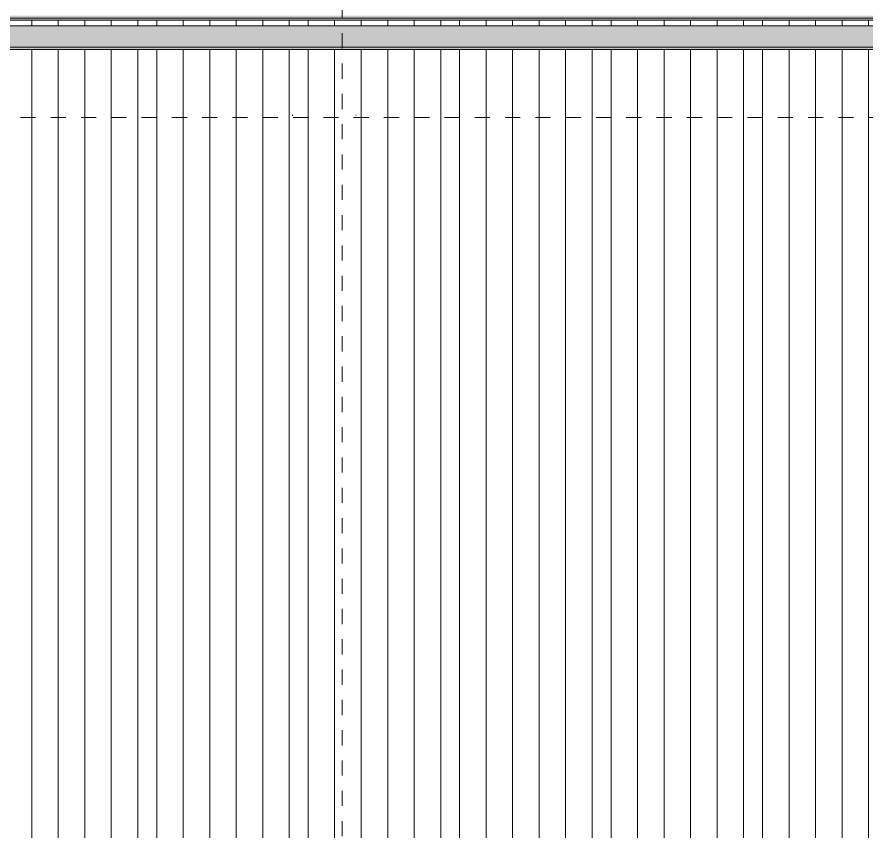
# Model space of a CAD drawing. Header units: metres. Extents: x 902 to 1205, y -4 to 36.
# Drawn here: x 1116.64 to 1122.24, y 10.53 to 15.9 of the extents above; entities that cross this region are included whole.
import ezdxf

# ---------------------------------------------------------------- set-up
doc = ezdxf.new("R2010")
doc.units = ezdxf.units.M
doc.linetypes.add('AEC_Center', pattern=[0.024, 0.012, -0.004, 0.004, -0.004])
doc.linetypes.add('Grid Line', pattern=[0.021, 0.012, -0.003, 0.003, -0.003])
for name, color, linetype, lineweight in [('A-FLOR-LEVL', 51, 'Continuous', 5), ('A-ROOF', 132, 'Continuous', 5), ('A-ROOF-OTLN', 132, 'Continuous', 5), ('A-WALL', 113, 'Continuous', 5), ('A-WALL-PATT', 111, 'Continuous', 5), ('P-SANR-FIXT', 6, 'Continuous', 5), ('S-GRID', 1, 'Continuous', 5)]:
    doc.layers.add(name, color=color, linetype=linetype, lineweight=lineweight)

# ---------------------------------------------------------------- blocks, each defined once
blk = doc.blocks.new('Downpipe - L Spreader - Default-3252556-North - Grids B')
at = {"layer": 'P-SANR-FIXT'}
blk.add_line((1602.2368, 15.2576), (1602.241, 15.2528), dxfattribs=at)

msp = doc.modelspace()

# ---------------------------------------------------------------- hatches: boundary and pattern name
at = {"layer": 'A-ROOF'}
h = msp.add_hatch(color=256, dxfattribs=at)
h.paths.add_polyline_path([(1079.9709, 15.54), (1079.9741, 15.54), (1079.9709, 15.5633)])
h.paths.add_polyline_path([(1154.1782, 15.6316), (1154.1958, 15.6316), (1154.2783, 15.6883), (1154.2606, 15.6883)])
h.paths.add_polyline_path([(1171.2859, 15.8816), (1171.2859, 15.9114), (1079.9709, 15.9114), (1079.9709, 15.8937), (1171.2357, 15.8937), (1171.2357, 15.8816)])
at = {"layer": 'A-ROOF-OTLN'}
h = msp.add_hatch(color=256, dxfattribs=at)
h.paths.add_polyline_path([(1154.5041, 15.8437), (1154.5056, 15.8447), (1154.4988, 15.8522), (1154.4865, 15.8437)])
h.paths.add_polyline_path([(1141.4359, 15.8816), (1171.2357, 15.8816), (1171.2357, 15.8937), (1079.9709, 15.8937), (1079.9709, 15.8816), (1141.2205, 15.8816)])
for points in [[(1080.3065, 15.7026), (1171.2357, 15.7026), (1171.2357, 15.8437), (1080.3065, 15.8437), (1080.3065, 15.7611)], [(1082.8585, 15.6883), (1171.2357, 15.6883), (1171.2357, 15.7026), (1080.3065, 15.7026), (1080.3065, 15.6883), (1082.3375, 15.6883)]]:
    msp.add_hatch(color=256, dxfattribs=at).paths.add_polyline_path(points)
at = {"layer": 'A-WALL-PATT'}
h = msp.add_hatch(dxfattribs=at)
h.set_pattern_fill('FP_154', color=256, style=0, pattern_type=2)
h.set_pattern_definition([(90, (1117.43562, 7.64), (-0.175, 1e-17), [])])
h.paths.add_polyline_path([(1117.4359, 8.24), (1117.4359, 15.6883), (1116.4359, 15.6883), (1116.4359, 8.24), (1117.2504, 8.24)])
h.paths.add_polyline_path([(1116.4359, 15.8437), (1117.4359, 15.8437), (1117.4359, 15.8816), (1116.4359, 15.8816)])
h = msp.add_hatch(dxfattribs=at)
h.set_pattern_fill('FP_155', color=256, style=0, pattern_type=2)
h.set_pattern_definition([(90, (1118.43562, 7.64), (-0.175, 1e-17), [])])
h.paths.add_polyline_path([(1117.4359, 8.24), (1118.4359, 8.24), (1118.4359, 8.25), (1117.7722, 8.25), (1117.745, 8.254), (1117.7222, 8.2634), (1117.7015, 8.2793), (1117.6856, 8.3), (1117.6756, 8.3241), (1117.6722, 8.35), (1117.6722, 9.35), (1117.6756, 9.3759), (1117.6856, 9.4), (1117.7015, 9.4207), (1117.7222, 9.4366), (1117.7463, 9.4466), (1117.7722, 9.45), (1118.4359, 9.45), (1118.4359, 15.6883), (1117.4359, 15.6883), (1117.4359, 8.25)])
h.paths.add_polyline_path([(1117.4359, 15.8437), (1118.4359, 15.8437), (1118.4359, 15.8816), (1117.4359, 15.8816)])
h = msp.add_hatch(dxfattribs=at)
h.set_pattern_fill('FP_156', color=256, style=0, pattern_type=2)
h.set_pattern_definition([(90, (1119.43562, 7.64), (-0.175, 1e-17), [])])
h.paths.add_polyline_path([(1118.5531, 8.24), (1119.4359, 8.24), (1119.4359, 15.6883), (1118.4359, 15.6883), (1118.4359, 9.45), (1118.7722, 9.45), (1118.7981, 9.4466), (1118.8222, 9.4366), (1118.8429, 9.4207), (1118.8588, 9.4), (1118.8688, 9.3759), (1118.8722, 9.35), (1118.8722, 8.35), (1118.8688, 8.3241), (1118.8588, 8.3), (1118.8429, 8.2793), (1118.8222, 8.2634), (1118.7981, 8.2534), (1118.7722, 8.25), (1118.4359, 8.25), (1118.4359, 8.24)])
h.paths.add_polyline_path([(1119.4359, 15.8437), (1119.4359, 15.8816), (1118.4359, 15.8816), (1118.4359, 15.8437), (1119.3347, 15.8437)])
h = msp.add_hatch(dxfattribs=at)
h.set_pattern_fill('FP_157', color=256, style=0, pattern_type=2)
h.set_pattern_definition([(90, (1120.43562, 7.64), (-0.175, 1e-17), [])])
h.paths.add_polyline_path([(1120.4359, 8.24), (1120.4359, 15.6883), (1119.4359, 15.6883), (1119.4359, 8.24), (1120.3769, 8.24)])
h.paths.add_polyline_path([(1120.4359, 15.8437), (1120.4359, 15.8816), (1119.4359, 15.8816), (1119.4359, 15.8437), (1120.3769, 15.8437)])
h = msp.add_hatch(dxfattribs=at)
h.set_pattern_fill('FP_158', color=256, style=0, pattern_type=2)
h.set_pattern_definition([(90, (1121.43562, 7.64), (-0.175, 1e-17), [])])
h.paths.add_polyline_path([(1121.4191, 8.24), (1121.4359, 8.24), (1121.4359, 15.6883), (1120.4359, 15.6883), (1120.4359, 8.24)])
h.paths.add_polyline_path([(1120.4359, 15.8437), (1121.4359, 15.8437), (1121.4359, 15.8816), (1120.4359, 15.8816)])
h = msp.add_hatch(dxfattribs=at)
h.set_pattern_fill('FP_159', color=256, style=0, pattern_type=2)
h.set_pattern_definition([(90, (1122.43562, 7.64), (-0.175, 1e-17), [])])
h.paths.add_polyline_path([(1122.4359, 8.24), (1122.4359, 15.6883), (1121.4359, 15.6883), (1121.4359, 8.24)])
h.paths.add_polyline_path([(1121.4359, 15.8437), (1122.4359, 15.8437), (1122.4359, 15.8816), (1121.4359, 15.8816)])

# ---------------------------------------------------------------- linework, layer by layer
at = {"layer": 'A-FLOR-LEVL', "linetype": 'AEC_Center'}
msp.add_line((1063.6611, 15.24), (1204.7071, 15.24), dxfattribs=at)
at = {"layer": 'A-ROOF-OTLN'}
for p, q in [((1171.2357, 15.8937), (1079.9709, 15.8937)), ((1171.2357, 15.8437), (1080.3065, 15.8437)), ((1080.3065, 15.7026), (1171.2357, 15.7026)), ((1171.2357, 15.6883), (1080.3065, 15.6883))]:
    msp.add_line(p, q, dxfattribs=at)
at = {"layer": 'A-WALL'}
for p, q in [((1118.4359, 15.8816), (1109.4359, 15.8816)), ((1117.4359, 15.8437), (1117.4359, 15.8816)), ((1118.4359, 15.8437), (1118.4359, 15.8816)), ((1123.4359, 15.8816), (1118.4359, 15.8816)), ((1119.4359, 15.8437), (1119.4359, 15.8816)), ((1120.4359, 15.8437), (1120.4359, 15.8816)), ((1121.4359, 15.8437), (1121.4359, 15.8816)), ((1117.4359, 8.24), (1117.4359, 15.6883)), ((1118.4359, 9.45), (1118.4359, 15.6883)), ((1119.4359, 8.24), (1119.4359, 15.6883)), ((1120.4359, 8.24), (1120.4359, 15.6883)), ((1121.4359, 8.24), (1121.4359, 15.6883))]:
    msp.add_line(p, q, dxfattribs=at)
at = {"layer": 'S-GRID', "linetype": 'Grid Line'}
msp.add_line((1118.7859, -0.3048), (1118.7859, 24.9607), dxfattribs=at)

# ---------------------------------------------------------------- block references
at = {"layer": 'P-SANR-FIXT'}
for p in [(-483.7824, 0), (-483.3624, 0)]:
    msp.add_blockref('Downpipe - L Spreader - Default-3252556-North - Grids B', p, dxfattribs=at)

doc.saveas('drawing.dxf')
